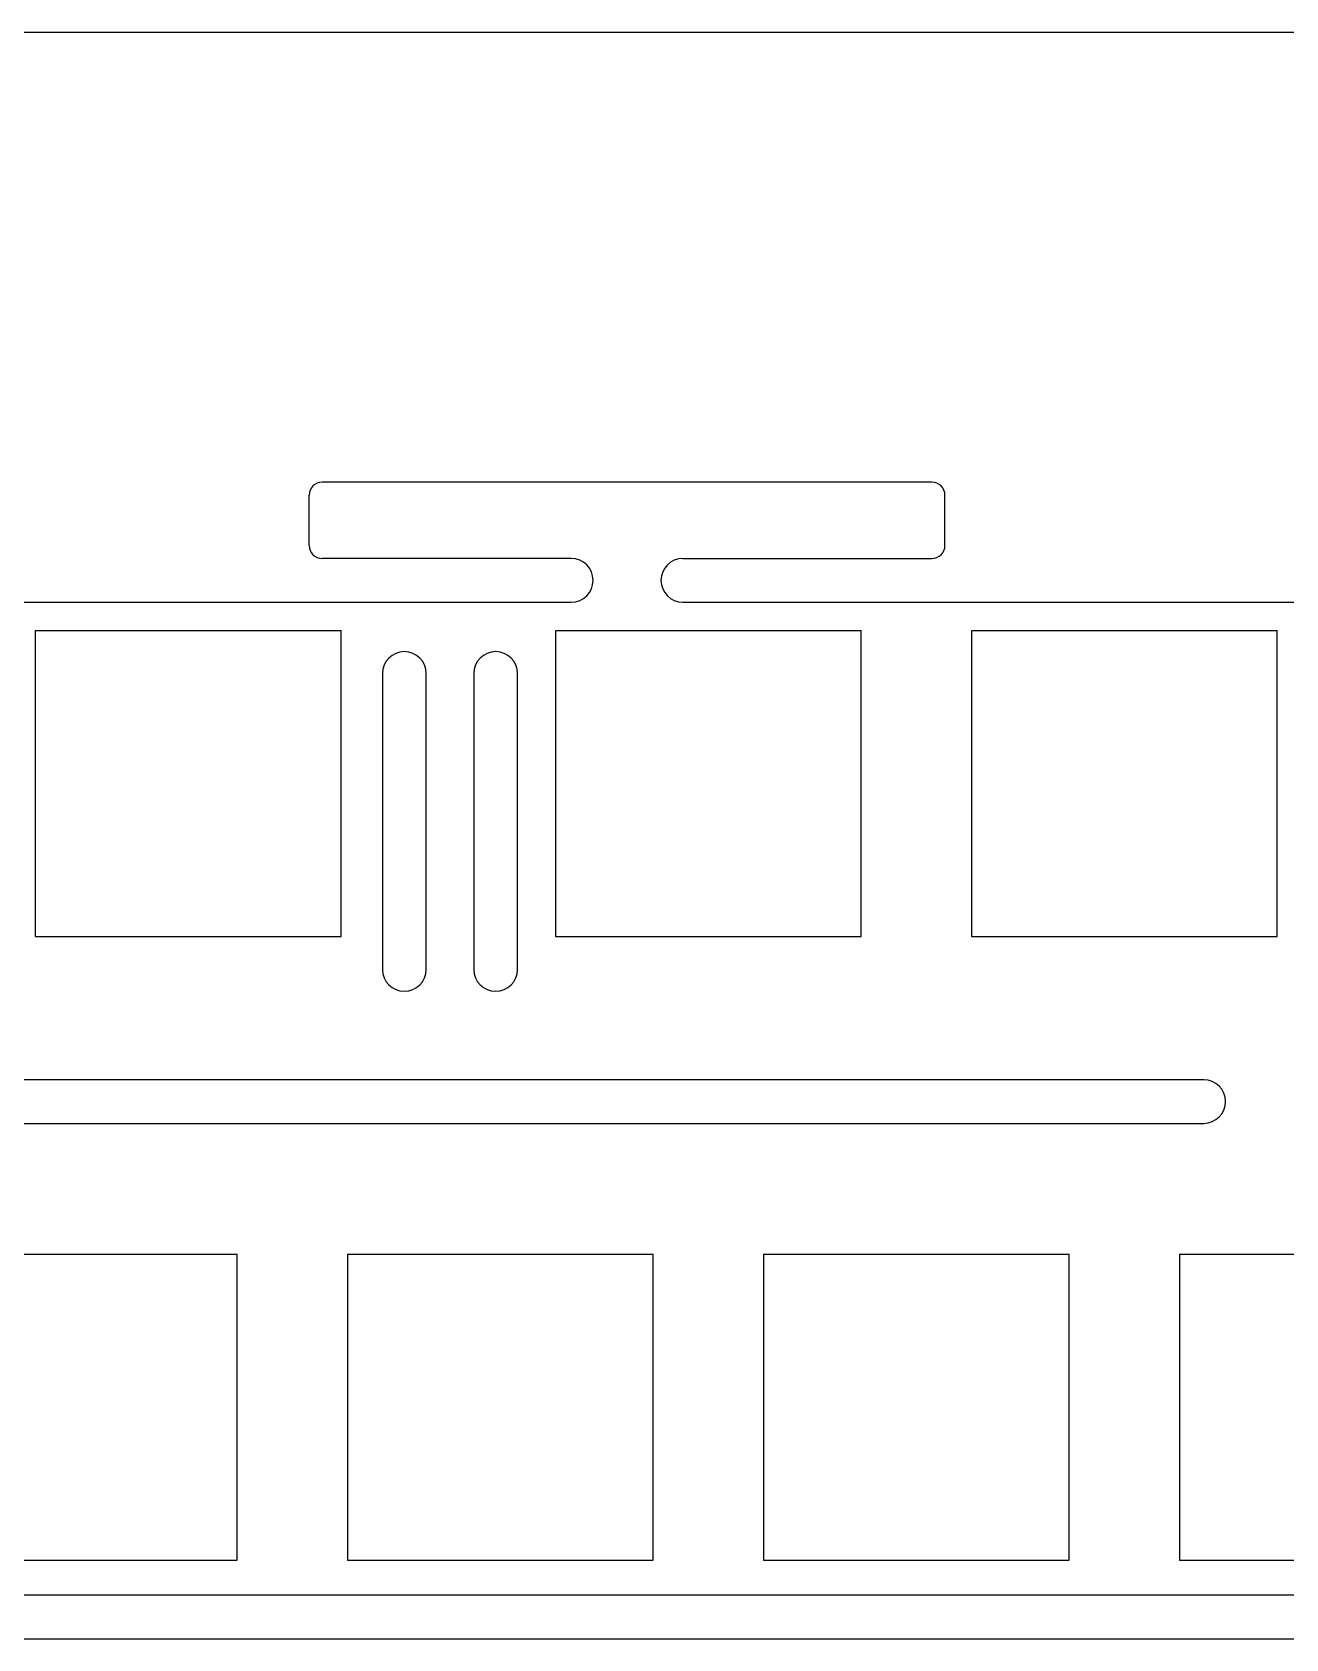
# Model space of a CAD drawing. Header units: millimetres. Extents: x -710 to -53, y 215 to 679.
# Drawn here: x -507.4 to -450, y 484.6 to 558.2 of the extents above; entities that cross this region are included whole.
import ezdxf

# ---------------------------------------------------------------- set-up
doc = ezdxf.new("R2010")
doc.units = ezdxf.units.MM
doc.header["$MEASUREMENT"] = 0
doc.layers.get('0').update_dxf_attribs({"lineweight": 0})
doc.layers.add('标注线', color=7, linetype='Continuous', lineweight=0)

# ---------------------------------------------------------------- blocks, each defined once
blk = doc.blocks.new('Block_5')
at = {"color": 18, "lineweight": 25, "true_color": 0x000000}
blk.add_line((-592.176, 558.221), (-422.905, 558.221), dxfattribs=at)

msp = doc.modelspace()

# ---------------------------------------------------------------- linework, layer by layer
at = {"color": 18, "lineweight": 25, "true_color": 0x000000}
for p, q in [((-466.177, 537.609), (-494.086, 537.609)), ((-493.223, 530.804), (-507.224, 530.804)), ((-507.224, 530.804), (-507.224, 516.805)), ((-493.223, 516.805), (-493.223, 530.804)), ((-469.411, 530.804), (-483.41, 530.804)), ((-483.41, 530.804), (-483.41, 516.805)), ((-469.411, 516.805), (-469.411, 530.804)), ((-450.361, 530.804), (-464.36, 530.804)), ((-464.36, 530.804), (-464.36, 516.805)), ((-450.361, 516.805), (-450.361, 530.804)), ((-507.224, 516.805), (-493.223, 516.805)), ((-483.41, 516.805), (-469.411, 516.805)), ((-464.36, 516.805), (-450.361, 516.805)), ((-497.985, 502.229), (-511.984, 502.229)), ((-497.985, 488.23), (-497.985, 502.229)), ((-478.935, 502.229), (-492.936, 502.229)), ((-492.936, 502.229), (-492.936, 488.23)), ((-478.935, 488.23), (-478.935, 502.229)), ((-459.885, 502.229), (-473.886, 502.229)), ((-473.886, 502.229), (-473.886, 488.23)), ((-459.885, 488.23), (-459.885, 502.229)), ((-440.835, 502.229), (-454.834, 502.229)), ((-454.834, 502.229), (-454.834, 488.23)), ((-511.984, 488.23), (-497.985, 488.23)), ((-492.936, 488.23), (-478.935, 488.23)), ((-473.886, 488.23), (-459.885, 488.23)), ((-454.834, 488.23), (-440.835, 488.23))]:
    msp.add_line(p, q, dxfattribs=at)
at = {"layer": '标注线', "color": 18, "lineweight": 25, "true_color": 0x000000}
for p, q in [((-494.686, 534.709), (-494.686, 537.009)), ((-465.577, 534.709), (-465.577, 537.009)), ((-482.686, 534.109), (-494.086, 534.109)), ((-477.577, 534.109), (-466.177, 534.109)), ((-522.686, 532.109), (-482.686, 532.109)), ((-477.577, 532.109), (-437.577, 532.109)), ((-491.328, 528.846), (-491.328, 515.287)), ((-489.328, 515.287), (-489.328, 528.846)), ((-487.145, 528.846), (-487.145, 515.287)), ((-485.145, 515.287), (-485.145, 528.846)), ((-453.728, 510.239), (-516.315, 510.239)), ((-516.315, 508.239), (-453.728, 508.239)), ((-441.3, 486.627), (-511.135, 486.627)), ((-511.135, 484.627), (-441.3, 484.627))]:
    msp.add_line(p, q, dxfattribs=at)
for points in [[(-494.086, 537.609), (-494.417, 537.609), (-494.686, 537.34), (-494.686, 537.009)], [(-465.577, 537.009), (-465.577, 537.34), (-465.846, 537.609), (-466.177, 537.609)], [(-494.686, 534.709), (-494.686, 534.377), (-494.417, 534.109), (-494.086, 534.109)], [(-466.177, 534.109), (-465.846, 534.109), (-465.577, 534.377), (-465.577, 534.709)]]:
    msp.add_open_spline(points, degree=3, dxfattribs=at)
for points in [[(-482.686, 532.109), (-482.133, 532.109), (-481.686, 532.556), (-481.686, 533.109), (-481.686, 533.661), (-482.133, 534.109), (-482.686, 534.109)], [(-477.577, 534.109), (-478.129, 534.109), (-478.577, 533.661), (-478.577, 533.109), (-478.577, 532.556), (-478.129, 532.109), (-477.577, 532.109)], [(-489.328, 528.846), (-489.328, 529.399), (-489.776, 529.846), (-490.328, 529.846), (-490.88, 529.846), (-491.328, 529.399), (-491.328, 528.846)], [(-485.145, 528.846), (-485.145, 529.399), (-485.593, 529.846), (-486.145, 529.846), (-486.698, 529.846), (-487.145, 529.399), (-487.145, 528.846)], [(-491.328, 515.287), (-491.328, 514.735), (-490.88, 514.287), (-490.328, 514.287), (-489.776, 514.287), (-489.328, 514.735), (-489.328, 515.287)], [(-487.145, 515.287), (-487.145, 514.735), (-486.698, 514.287), (-486.145, 514.287), (-485.593, 514.287), (-485.145, 514.735), (-485.145, 515.287)], [(-453.728, 508.239), (-453.176, 508.239), (-452.728, 508.686), (-452.728, 509.239), (-452.728, 509.791), (-453.176, 510.239), (-453.728, 510.239)]]:
    msp.add_open_spline(points, degree=3, knots=[0, 0, 0, 0, 1, 1, 1, 2, 2, 2, 2], dxfattribs=at)

# ---------------------------------------------------------------- block references
msp.add_blockref('Block_5', (0, 0))

doc.saveas('drawing.dxf')
